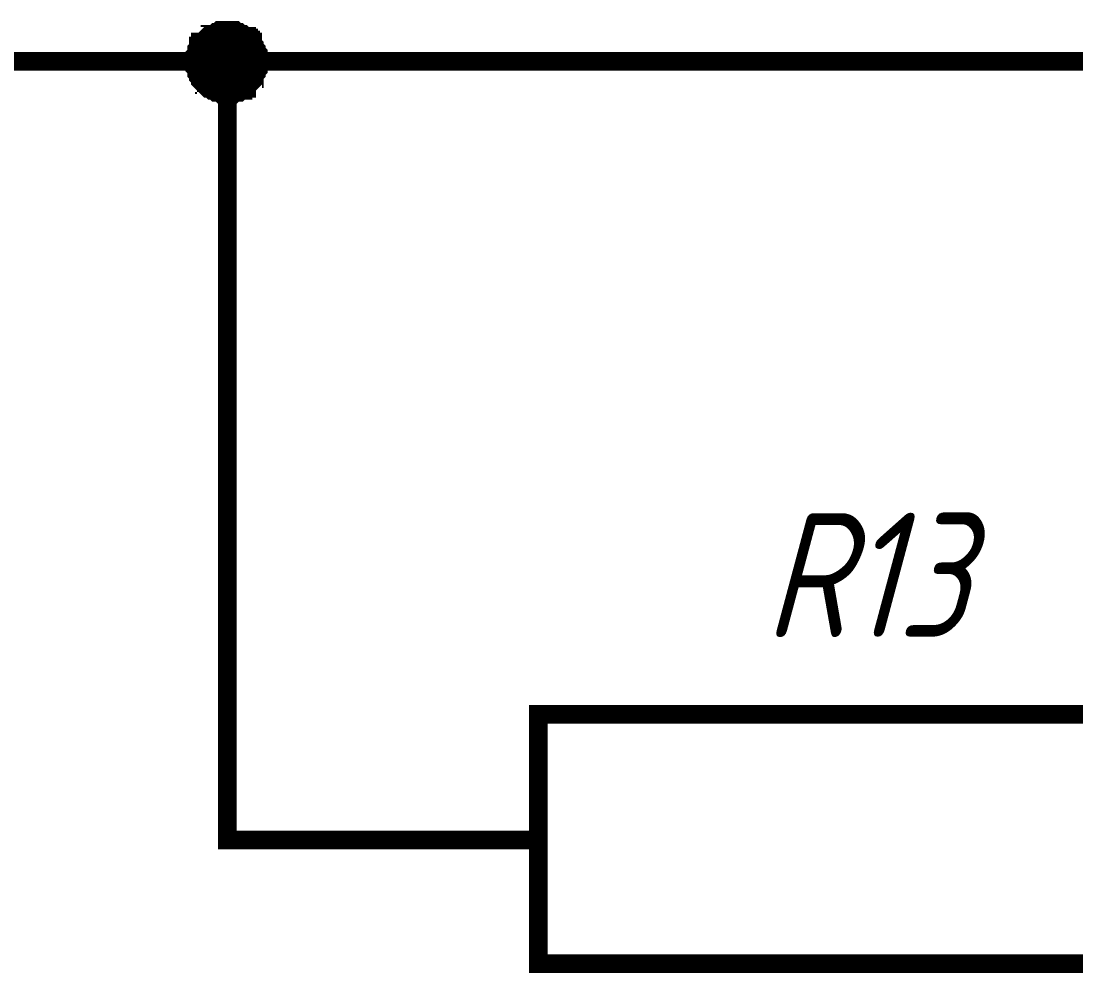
# Paper-space layout 'Layout1' of a CAD drawing. Extents: x -1 to 840, y -1 to 593.
# Drawn here: x 697.38 to 714.35, y 396.35 to 411.65 of the extents above; entities that cross this region are included whole.
import ezdxf

# ---------------------------------------------------------------- set-up
doc = ezdxf.new("R2010")
doc.units = 0
doc.header["$MEASUREMENT"] = 0
doc.layers.add('Sheet', color=255, linetype='CONTINUOUS')
doc.styles.add('GOST type A0', font='', dxfattribs={"oblique": 15, "height": 3.5})
doc.styles.get('GOST type A0').set_extended_font_data('GOST type A')

psp = doc.layouts.get("Layout1")

# ---------------------------------------------------------------- linework, layer by layer
at = {"layer": 'Sheet', "color": 7}
for points, const_width in [([(700.17, 411.003), (700.17, 411.034), (700.17, 411.065), (700.17, 411.065), (700.17, 411.096), (700.201, 411.128), (700.201, 411.159), (700.201, 411.19), (700.201, 411.19), (700.232, 411.221), (700.232, 411.252), (700.263, 411.252), (700.263, 411.283), (700.263, 411.314), (700.294, 411.314), (700.325, 411.345), (700.325, 411.345), (700.356, 411.376), (700.356, 411.376), (700.388, 411.407), (700.419, 411.407), (700.419, 411.438), (700.45, 411.438), (700.481, 411.438), (700.512, 411.469), (700.512, 411.469), (700.543, 411.469), (700.574, 411.5), (700.605, 411.5), (700.636, 411.5), (700.636, 411.5), (700.667, 411.5), (700.698, 411.5)], 0.3), ([(700.17, 411.003), (700.17, 411.034), (700.17, 411.065), (700.17, 411.065), (700.17, 411.096), (700.201, 411.128), (700.201, 411.159), (700.201, 411.19), (700.201, 411.19), (700.232, 411.221), (700.232, 411.252), (700.263, 411.252), (700.263, 411.283), (700.263, 411.314), (700.294, 411.314), (700.325, 411.345), (700.325, 411.345), (700.356, 411.376), (700.356, 411.376), (700.388, 411.407), (700.419, 411.407), (700.419, 411.438), (700.45, 411.438), (700.481, 411.438), (700.512, 411.469), (700.512, 411.469), (700.543, 411.469), (700.574, 411.5), (700.605, 411.5), (700.636, 411.5), (700.636, 411.5), (700.667, 411.5), (700.698, 411.5)], 0.3), ([(700.17, 411.003), (700.17, 411.034), (700.17, 411.065), (700.17, 411.065), (700.17, 411.096), (700.201, 411.128), (700.201, 411.159), (700.201, 411.19), (700.201, 411.19), (700.232, 411.221), (700.232, 411.252), (700.263, 411.252), (700.263, 411.283), (700.263, 411.314), (700.294, 411.314), (700.325, 411.345), (700.325, 411.345), (700.356, 411.376), (700.356, 411.376), (700.388, 411.407), (700.419, 411.407), (700.419, 411.438), (700.45, 411.438), (700.481, 411.438), (700.512, 411.469), (700.512, 411.469), (700.543, 411.469), (700.574, 411.5), (700.605, 411.5), (700.636, 411.5), (700.636, 411.5), (700.667, 411.5), (700.698, 411.5)], 0.3), ([(700.17, 411.003), (700.17, 411.034), (700.17, 411.065), (700.17, 411.065), (700.17, 411.096), (700.201, 411.128), (700.201, 411.159), (700.201, 411.19), (700.201, 411.19), (700.232, 411.221), (700.232, 411.252), (700.263, 411.252), (700.263, 411.283), (700.263, 411.314), (700.294, 411.314), (700.325, 411.345), (700.325, 411.345), (700.356, 411.376), (700.356, 411.376), (700.388, 411.407), (700.419, 411.407), (700.419, 411.438), (700.45, 411.438), (700.481, 411.438), (700.512, 411.469), (700.512, 411.469), (700.543, 411.469), (700.574, 411.5), (700.605, 411.5), (700.636, 411.5), (700.636, 411.5), (700.667, 411.5), (700.698, 411.5)], 0.3), ([(700.698, 411.5), (700.698, 411.5)], 0.3), ([(700.698, 411.5), (700.729, 411.5), (700.76, 411.5), (700.76, 411.5), (700.791, 411.5), (700.822, 411.5), (700.853, 411.469), (700.884, 411.469), (700.884, 411.469), (700.915, 411.438), (700.947, 411.438), (700.947, 411.438), (700.978, 411.407), (701.009, 411.407), (701.009, 411.376), (701.04, 411.376), (701.04, 411.345), (701.071, 411.345), (701.071, 411.314), (701.102, 411.314), (701.102, 411.283), (701.133, 411.252), (701.133, 411.252), (701.133, 411.221), (701.164, 411.19), (701.164, 411.19), (701.164, 411.159), (701.195, 411.128), (701.195, 411.096), (701.195, 411.065), (701.195, 411.065), (701.195, 411.034), (701.195, 411.003)], 0.3), ([(700.698, 411.5), (700.698, 411.5)], 0.3), ([(700.698, 411.5), (700.729, 411.5), (700.76, 411.5), (700.76, 411.5), (700.791, 411.5), (700.822, 411.5), (700.853, 411.469), (700.884, 411.469), (700.884, 411.469), (700.915, 411.438), (700.947, 411.438), (700.947, 411.438), (700.978, 411.407), (701.009, 411.407), (701.009, 411.376), (701.04, 411.376), (701.04, 411.345), (701.071, 411.345), (701.071, 411.314), (701.102, 411.314), (701.102, 411.283), (701.133, 411.252), (701.133, 411.252), (701.133, 411.221), (701.164, 411.19), (701.164, 411.19), (701.164, 411.159), (701.195, 411.128), (701.195, 411.096), (701.195, 411.065), (701.195, 411.065), (701.195, 411.034), (701.195, 411.003)], 0.3), ([(700.698, 411.5), (700.698, 411.5)], 0.3), ([(700.698, 411.5), (700.729, 411.5), (700.76, 411.5), (700.76, 411.5), (700.791, 411.5), (700.822, 411.5), (700.853, 411.469), (700.884, 411.469), (700.884, 411.469), (700.915, 411.438), (700.947, 411.438), (700.947, 411.438), (700.978, 411.407), (701.009, 411.407), (701.009, 411.376), (701.04, 411.376), (701.04, 411.345), (701.071, 411.345), (701.071, 411.314), (701.102, 411.314), (701.102, 411.283), (701.133, 411.252), (701.133, 411.252), (701.133, 411.221), (701.164, 411.19), (701.164, 411.19), (701.164, 411.159), (701.195, 411.128), (701.195, 411.096), (701.195, 411.065), (701.195, 411.065), (701.195, 411.034), (701.195, 411.003)], 0.3), ([(700.698, 411.5), (700.698, 411.5)], 0.3), ([(700.698, 411.5), (700.729, 411.5), (700.76, 411.5), (700.76, 411.5), (700.791, 411.5), (700.822, 411.5), (700.853, 411.469), (700.884, 411.469), (700.884, 411.469), (700.915, 411.438), (700.947, 411.438), (700.947, 411.438), (700.978, 411.407), (701.009, 411.407), (701.009, 411.376), (701.04, 411.376), (701.04, 411.345), (701.071, 411.345), (701.071, 411.314), (701.102, 411.314), (701.102, 411.283), (701.133, 411.252), (701.133, 411.252), (701.133, 411.221), (701.164, 411.19), (701.164, 411.19), (701.164, 411.159), (701.195, 411.128), (701.195, 411.096), (701.195, 411.065), (701.195, 411.065), (701.195, 411.034), (701.195, 411.003)], 0.3), ([(700.17, 411.003), (700.17, 411.034), (700.17, 411.065), (700.17, 411.065), (700.17, 411.096), (700.201, 411.128), (700.201, 411.159), (700.201, 411.19), (700.201, 411.19), (700.232, 411.221), (700.232, 411.252), (700.263, 411.252), (700.263, 411.283), (700.263, 411.314), (700.294, 411.314), (700.325, 411.345), (700.325, 411.345), (700.356, 411.376), (700.356, 411.376), (700.388, 411.407), (700.419, 411.407), (700.419, 411.438), (700.45, 411.438), (700.481, 411.438), (700.512, 411.469), (700.512, 411.469), (700.543, 411.469), (700.574, 411.5), (700.605, 411.5), (700.636, 411.5), (700.636, 411.5), (700.667, 411.5), (700.698, 411.5)], 0.0991), ([(700.17, 411.003), (700.17, 411.034), (700.17, 411.065), (700.17, 411.065), (700.17, 411.096), (700.201, 411.128), (700.201, 411.159), (700.201, 411.19), (700.201, 411.19), (700.232, 411.221), (700.232, 411.252), (700.263, 411.252), (700.263, 411.283), (700.263, 411.314), (700.294, 411.314), (700.325, 411.345), (700.325, 411.345), (700.356, 411.376), (700.356, 411.376), (700.388, 411.407), (700.419, 411.407), (700.419, 411.438), (700.45, 411.438), (700.481, 411.438), (700.512, 411.469), (700.512, 411.469), (700.543, 411.469), (700.574, 411.5), (700.605, 411.5), (700.636, 411.5), (700.636, 411.5), (700.667, 411.5), (700.698, 411.5)], 0.0991), ([(700.17, 411.003), (700.17, 411.034), (700.17, 411.065), (700.17, 411.065), (700.17, 411.096), (700.201, 411.128), (700.201, 411.159), (700.201, 411.19), (700.201, 411.19), (700.232, 411.221), (700.232, 411.252), (700.263, 411.252), (700.263, 411.283), (700.263, 411.314), (700.294, 411.314), (700.325, 411.345), (700.325, 411.345), (700.356, 411.376), (700.356, 411.376), (700.388, 411.407), (700.419, 411.407), (700.419, 411.438), (700.45, 411.438), (700.481, 411.438), (700.512, 411.469), (700.512, 411.469), (700.543, 411.469), (700.574, 411.5), (700.605, 411.5), (700.636, 411.5), (700.636, 411.5), (700.667, 411.5), (700.698, 411.5)], 0.0991), ([(700.17, 411.003), (700.17, 411.034), (700.17, 411.065), (700.17, 411.065), (700.17, 411.096), (700.201, 411.128), (700.201, 411.159), (700.201, 411.19), (700.201, 411.19), (700.232, 411.221), (700.232, 411.252), (700.263, 411.252), (700.263, 411.283), (700.263, 411.314), (700.294, 411.314), (700.325, 411.345), (700.325, 411.345), (700.356, 411.376), (700.356, 411.376), (700.388, 411.407), (700.419, 411.407), (700.419, 411.438), (700.45, 411.438), (700.481, 411.438), (700.512, 411.469), (700.512, 411.469), (700.543, 411.469), (700.574, 411.5), (700.605, 411.5), (700.636, 411.5), (700.636, 411.5), (700.667, 411.5), (700.698, 411.5)], 0.0991), ([(700.698, 411.5), (700.698, 411.5)], 0.0991), ([(700.698, 411.5), (700.729, 411.5), (700.76, 411.5), (700.76, 411.5), (700.791, 411.5), (700.822, 411.5), (700.853, 411.469), (700.884, 411.469), (700.884, 411.469), (700.915, 411.438), (700.947, 411.438), (700.947, 411.438), (700.978, 411.407), (701.009, 411.407), (701.009, 411.376), (701.04, 411.376), (701.04, 411.345), (701.071, 411.345), (701.071, 411.314), (701.102, 411.314), (701.102, 411.283), (701.133, 411.252), (701.133, 411.252), (701.133, 411.221), (701.164, 411.19), (701.164, 411.19), (701.164, 411.159), (701.195, 411.128), (701.195, 411.096), (701.195, 411.065), (701.195, 411.065), (701.195, 411.034), (701.195, 411.003)], 0.0991), ([(700.698, 411.5), (700.698, 411.5)], 0.0991), ([(700.698, 411.5), (700.729, 411.5), (700.76, 411.5), (700.76, 411.5), (700.791, 411.5), (700.822, 411.5), (700.853, 411.469), (700.884, 411.469), (700.884, 411.469), (700.915, 411.438), (700.947, 411.438), (700.947, 411.438), (700.978, 411.407), (701.009, 411.407), (701.009, 411.376), (701.04, 411.376), (701.04, 411.345), (701.071, 411.345), (701.071, 411.314), (701.102, 411.314), (701.102, 411.283), (701.133, 411.252), (701.133, 411.252), (701.133, 411.221), (701.164, 411.19), (701.164, 411.19), (701.164, 411.159), (701.195, 411.128), (701.195, 411.096), (701.195, 411.065), (701.195, 411.065), (701.195, 411.034), (701.195, 411.003)], 0.0991), ([(700.698, 411.5), (700.698, 411.5)], 0.0991), ([(700.698, 411.5), (700.729, 411.5), (700.76, 411.5), (700.76, 411.5), (700.791, 411.5), (700.822, 411.5), (700.853, 411.469), (700.884, 411.469), (700.884, 411.469), (700.915, 411.438), (700.947, 411.438), (700.947, 411.438), (700.978, 411.407), (701.009, 411.407), (701.009, 411.376), (701.04, 411.376), (701.04, 411.345), (701.071, 411.345), (701.071, 411.314), (701.102, 411.314), (701.102, 411.283), (701.133, 411.252), (701.133, 411.252), (701.133, 411.221), (701.164, 411.19), (701.164, 411.19), (701.164, 411.159), (701.195, 411.128), (701.195, 411.096), (701.195, 411.065), (701.195, 411.065), (701.195, 411.034), (701.195, 411.003)], 0.0991), ([(700.698, 411.5), (700.698, 411.5)], 0.0991), ([(700.698, 411.5), (700.729, 411.5), (700.76, 411.5), (700.76, 411.5), (700.791, 411.5), (700.822, 411.5), (700.853, 411.469), (700.884, 411.469), (700.884, 411.469), (700.915, 411.438), (700.947, 411.438), (700.947, 411.438), (700.978, 411.407), (701.009, 411.407), (701.009, 411.376), (701.04, 411.376), (701.04, 411.345), (701.071, 411.345), (701.071, 411.314), (701.102, 411.314), (701.102, 411.283), (701.133, 411.252), (701.133, 411.252), (701.133, 411.221), (701.164, 411.19), (701.164, 411.19), (701.164, 411.159), (701.195, 411.128), (701.195, 411.096), (701.195, 411.065), (701.195, 411.065), (701.195, 411.034), (701.195, 411.003)], 0.0991), ([(695.698, 411.003), (700.698, 411.003), (715.667, 411.003), (715.667, 411.003)], 0.3), ([(700.698, 410.475), (700.667, 410.475), (700.636, 410.475), (700.636, 410.475), (700.605, 410.475), (700.574, 410.506), (700.543, 410.506), (700.512, 410.506), (700.512, 410.506), (700.481, 410.537), (700.45, 410.537), (700.419, 410.568), (700.419, 410.568), (700.388, 410.568), (700.356, 410.599), (700.356, 410.63), (700.325, 410.63), (700.325, 410.662), (700.294, 410.662), (700.263, 410.693), (700.263, 410.724), (700.263, 410.724), (700.232, 410.755), (700.232, 410.786), (700.201, 410.817), (700.201, 410.817), (700.201, 410.848), (700.201, 410.879), (700.17, 410.91), (700.17, 410.941), (700.17, 410.941), (700.17, 410.972), (700.17, 411.003)], 0.3), ([(700.17, 411.003), (700.17, 411.003)], 0.3), ([(700.698, 410.475), (700.667, 410.475), (700.636, 410.475), (700.636, 410.475), (700.605, 410.475), (700.574, 410.506), (700.543, 410.506), (700.512, 410.506), (700.512, 410.506), (700.481, 410.537), (700.45, 410.537), (700.419, 410.568), (700.419, 410.568), (700.388, 410.568), (700.356, 410.599), (700.356, 410.63), (700.325, 410.63), (700.325, 410.662), (700.294, 410.662), (700.263, 410.693), (700.263, 410.724), (700.263, 410.724), (700.232, 410.755), (700.232, 410.786), (700.201, 410.817), (700.201, 410.817), (700.201, 410.848), (700.201, 410.879), (700.17, 410.91), (700.17, 410.941), (700.17, 410.941), (700.17, 410.972), (700.17, 411.003)], 0.3), ([(700.17, 411.003), (700.17, 411.003)], 0.3), ([(700.698, 410.475), (700.667, 410.475), (700.636, 410.475), (700.636, 410.475), (700.605, 410.475), (700.574, 410.506), (700.543, 410.506), (700.512, 410.506), (700.512, 410.506), (700.481, 410.537), (700.45, 410.537), (700.419, 410.568), (700.419, 410.568), (700.388, 410.568), (700.356, 410.599), (700.356, 410.63), (700.325, 410.63), (700.325, 410.662), (700.294, 410.662), (700.263, 410.693), (700.263, 410.724), (700.263, 410.724), (700.232, 410.755), (700.232, 410.786), (700.201, 410.817), (700.201, 410.817), (700.201, 410.848), (700.201, 410.879), (700.17, 410.91), (700.17, 410.941), (700.17, 410.941), (700.17, 410.972), (700.17, 411.003)], 0.3), ([(700.17, 411.003), (700.17, 411.003)], 0.3), ([(700.698, 410.475), (700.667, 410.475), (700.636, 410.475), (700.636, 410.475), (700.605, 410.475), (700.574, 410.506), (700.543, 410.506), (700.512, 410.506), (700.512, 410.506), (700.481, 410.537), (700.45, 410.537), (700.419, 410.568), (700.419, 410.568), (700.388, 410.568), (700.356, 410.599), (700.356, 410.63), (700.325, 410.63), (700.325, 410.662), (700.294, 410.662), (700.263, 410.693), (700.263, 410.724), (700.263, 410.724), (700.232, 410.755), (700.232, 410.786), (700.201, 410.817), (700.201, 410.817), (700.201, 410.848), (700.201, 410.879), (700.17, 410.91), (700.17, 410.941), (700.17, 410.941), (700.17, 410.972), (700.17, 411.003)], 0.3), ([(700.17, 411.003), (700.17, 411.003)], 0.3), ([(700.698, 411.003), (700.698, 398.483), (703.183, 398.483)], 0.3), ([(701.195, 411.003), (701.195, 410.972), (701.195, 410.941), (701.195, 410.941), (701.195, 410.91), (701.195, 410.879), (701.164, 410.848), (701.164, 410.817), (701.164, 410.817), (701.133, 410.786), (701.133, 410.755), (701.133, 410.724), (701.102, 410.724), (701.102, 410.693), (701.071, 410.662), (701.071, 410.662), (701.04, 410.63), (701.04, 410.63), (701.009, 410.599), (701.009, 410.568), (700.978, 410.568), (700.947, 410.568), (700.947, 410.537), (700.915, 410.537), (700.884, 410.506), (700.884, 410.506), (700.853, 410.506), (700.822, 410.506), (700.791, 410.475), (700.76, 410.475), (700.76, 410.475), (700.729, 410.475), (700.698, 410.475)], 0.3), ([(701.195, 411.003), (701.195, 410.972), (701.195, 410.941), (701.195, 410.941), (701.195, 410.91), (701.195, 410.879), (701.164, 410.848), (701.164, 410.817), (701.164, 410.817), (701.133, 410.786), (701.133, 410.755), (701.133, 410.724), (701.102, 410.724), (701.102, 410.693), (701.071, 410.662), (701.071, 410.662), (701.04, 410.63), (701.04, 410.63), (701.009, 410.599), (701.009, 410.568), (700.978, 410.568), (700.947, 410.568), (700.947, 410.537), (700.915, 410.537), (700.884, 410.506), (700.884, 410.506), (700.853, 410.506), (700.822, 410.506), (700.791, 410.475), (700.76, 410.475), (700.76, 410.475), (700.729, 410.475), (700.698, 410.475)], 0.3), ([(701.195, 411.003), (701.195, 410.972), (701.195, 410.941), (701.195, 410.941), (701.195, 410.91), (701.195, 410.879), (701.164, 410.848), (701.164, 410.817), (701.164, 410.817), (701.133, 410.786), (701.133, 410.755), (701.133, 410.724), (701.102, 410.724), (701.102, 410.693), (701.071, 410.662), (701.071, 410.662), (701.04, 410.63), (701.04, 410.63), (701.009, 410.599), (701.009, 410.568), (700.978, 410.568), (700.947, 410.568), (700.947, 410.537), (700.915, 410.537), (700.884, 410.506), (700.884, 410.506), (700.853, 410.506), (700.822, 410.506), (700.791, 410.475), (700.76, 410.475), (700.76, 410.475), (700.729, 410.475), (700.698, 410.475)], 0.3), ([(701.195, 411.003), (701.195, 410.972), (701.195, 410.941), (701.195, 410.941), (701.195, 410.91), (701.195, 410.879), (701.164, 410.848), (701.164, 410.817), (701.164, 410.817), (701.133, 410.786), (701.133, 410.755), (701.133, 410.724), (701.102, 410.724), (701.102, 410.693), (701.071, 410.662), (701.071, 410.662), (701.04, 410.63), (701.04, 410.63), (701.009, 410.599), (701.009, 410.568), (700.978, 410.568), (700.947, 410.568), (700.947, 410.537), (700.915, 410.537), (700.884, 410.506), (700.884, 410.506), (700.853, 410.506), (700.822, 410.506), (700.791, 410.475), (700.76, 410.475), (700.76, 410.475), (700.729, 410.475), (700.698, 410.475)], 0.3), ([(701.195, 411.003), (701.195, 411.003), (701.195, 411.003), (701.195, 411.003), (701.195, 411.003), (701.195, 411.003), (701.195, 411.003), (701.195, 411.003), (701.195, 411.003), (701.195, 411.003), (701.195, 411.003), (701.195, 411.003), (701.195, 411.003), (701.195, 411.003), (701.195, 411.003), (701.195, 411.003), (701.195, 411.003), (701.195, 411.003), (701.195, 411.003), (701.195, 411.003), (701.195, 411.003), (701.195, 411.003), (701.195, 411.003), (701.195, 411.003), (701.195, 411.003), (701.195, 411.003), (701.195, 411.003), (701.195, 411.003), (701.195, 411.003), (701.195, 411.003), (701.195, 411.003), (701.195, 411.003), (701.195, 411.003)], 0.3), ([(701.195, 411.003), (701.195, 411.003)], 0.3), ([(701.195, 411.003), (701.195, 411.003), (701.195, 411.003), (701.195, 411.003), (701.195, 411.003), (701.195, 411.003), (701.195, 411.003), (701.195, 411.003), (701.195, 411.003), (701.195, 411.003), (701.195, 411.003), (701.195, 411.003), (701.195, 411.003), (701.195, 411.003), (701.195, 411.003), (701.195, 411.003), (701.195, 411.003), (701.195, 411.003), (701.195, 411.003), (701.195, 411.003), (701.195, 411.003), (701.195, 411.003), (701.195, 411.003), (701.195, 411.003), (701.195, 411.003), (701.195, 411.003), (701.195, 411.003), (701.195, 411.003), (701.195, 411.003), (701.195, 411.003), (701.195, 411.003), (701.195, 411.003), (701.195, 411.003)], 0.3), ([(701.195, 411.003), (701.195, 411.003)], 0.3), ([(701.195, 411.003), (701.195, 411.003), (701.195, 411.003), (701.195, 411.003), (701.195, 411.003), (701.195, 411.003), (701.195, 411.003), (701.195, 411.003), (701.195, 411.003), (701.195, 411.003), (701.195, 411.003), (701.195, 411.003), (701.195, 411.003), (701.195, 411.003), (701.195, 411.003), (701.195, 411.003), (701.195, 411.003), (701.195, 411.003), (701.195, 411.003), (701.195, 411.003), (701.195, 411.003), (701.195, 411.003), (701.195, 411.003), (701.195, 411.003), (701.195, 411.003), (701.195, 411.003), (701.195, 411.003), (701.195, 411.003), (701.195, 411.003), (701.195, 411.003), (701.195, 411.003), (701.195, 411.003), (701.195, 411.003)], 0.3), ([(701.195, 411.003), (701.195, 411.003)], 0.3), ([(701.195, 411.003), (701.195, 411.003), (701.195, 411.003), (701.195, 411.003), (701.195, 411.003), (701.195, 411.003), (701.195, 411.003), (701.195, 411.003), (701.195, 411.003), (701.195, 411.003), (701.195, 411.003), (701.195, 411.003), (701.195, 411.003), (701.195, 411.003), (701.195, 411.003), (701.195, 411.003), (701.195, 411.003), (701.195, 411.003), (701.195, 411.003), (701.195, 411.003), (701.195, 411.003), (701.195, 411.003), (701.195, 411.003), (701.195, 411.003), (701.195, 411.003), (701.195, 411.003), (701.195, 411.003), (701.195, 411.003), (701.195, 411.003), (701.195, 411.003), (701.195, 411.003), (701.195, 411.003), (701.195, 411.003)], 0.3), ([(701.195, 411.003), (701.195, 411.003)], 0.3), ([(700.698, 410.475), (700.667, 410.475), (700.636, 410.475), (700.636, 410.475), (700.605, 410.475), (700.574, 410.506), (700.543, 410.506), (700.512, 410.506), (700.512, 410.506), (700.481, 410.537), (700.45, 410.537), (700.419, 410.568), (700.419, 410.568), (700.388, 410.568), (700.356, 410.599), (700.356, 410.63), (700.325, 410.63), (700.325, 410.662), (700.294, 410.662), (700.263, 410.693), (700.263, 410.724), (700.263, 410.724), (700.232, 410.755), (700.232, 410.786), (700.201, 410.817), (700.201, 410.817), (700.201, 410.848), (700.201, 410.879), (700.17, 410.91), (700.17, 410.941), (700.17, 410.941), (700.17, 410.972), (700.17, 411.003)], 0.0991), ([(700.17, 411.003), (700.17, 411.003)], 0.0991), ([(700.698, 410.475), (700.667, 410.475), (700.636, 410.475), (700.636, 410.475), (700.605, 410.475), (700.574, 410.506), (700.543, 410.506), (700.512, 410.506), (700.512, 410.506), (700.481, 410.537), (700.45, 410.537), (700.419, 410.568), (700.419, 410.568), (700.388, 410.568), (700.356, 410.599), (700.356, 410.63), (700.325, 410.63), (700.325, 410.662), (700.294, 410.662), (700.263, 410.693), (700.263, 410.724), (700.263, 410.724), (700.232, 410.755), (700.232, 410.786), (700.201, 410.817), (700.201, 410.817), (700.201, 410.848), (700.201, 410.879), (700.17, 410.91), (700.17, 410.941), (700.17, 410.941), (700.17, 410.972), (700.17, 411.003)], 0.0991), ([(700.17, 411.003), (700.17, 411.003)], 0.0991), ([(700.698, 410.475), (700.667, 410.475), (700.636, 410.475), (700.636, 410.475), (700.605, 410.475), (700.574, 410.506), (700.543, 410.506), (700.512, 410.506), (700.512, 410.506), (700.481, 410.537), (700.45, 410.537), (700.419, 410.568), (700.419, 410.568), (700.388, 410.568), (700.356, 410.599), (700.356, 410.63), (700.325, 410.63), (700.325, 410.662), (700.294, 410.662), (700.263, 410.693), (700.263, 410.724), (700.263, 410.724), (700.232, 410.755), (700.232, 410.786), (700.201, 410.817), (700.201, 410.817), (700.201, 410.848), (700.201, 410.879), (700.17, 410.91), (700.17, 410.941), (700.17, 410.941), (700.17, 410.972), (700.17, 411.003)], 0.0991), ([(700.17, 411.003), (700.17, 411.003)], 0.0991), ([(700.698, 410.475), (700.667, 410.475), (700.636, 410.475), (700.636, 410.475), (700.605, 410.475), (700.574, 410.506), (700.543, 410.506), (700.512, 410.506), (700.512, 410.506), (700.481, 410.537), (700.45, 410.537), (700.419, 410.568), (700.419, 410.568), (700.388, 410.568), (700.356, 410.599), (700.356, 410.63), (700.325, 410.63), (700.325, 410.662), (700.294, 410.662), (700.263, 410.693), (700.263, 410.724), (700.263, 410.724), (700.232, 410.755), (700.232, 410.786), (700.201, 410.817), (700.201, 410.817), (700.201, 410.848), (700.201, 410.879), (700.17, 410.91), (700.17, 410.941), (700.17, 410.941), (700.17, 410.972), (700.17, 411.003)], 0.0991), ([(700.17, 411.003), (700.17, 411.003)], 0.0991), ([(701.195, 411.003), (701.195, 410.972), (701.195, 410.941), (701.195, 410.941), (701.195, 410.91), (701.195, 410.879), (701.164, 410.848), (701.164, 410.817), (701.164, 410.817), (701.133, 410.786), (701.133, 410.755), (701.133, 410.724), (701.102, 410.724), (701.102, 410.693), (701.071, 410.662), (701.071, 410.662), (701.04, 410.63), (701.04, 410.63), (701.009, 410.599), (701.009, 410.568), (700.978, 410.568), (700.947, 410.568), (700.947, 410.537), (700.915, 410.537), (700.884, 410.506), (700.884, 410.506), (700.853, 410.506), (700.822, 410.506), (700.791, 410.475), (700.76, 410.475), (700.76, 410.475), (700.729, 410.475), (700.698, 410.475)], 0.0991), ([(701.195, 411.003), (701.195, 410.972), (701.195, 410.941), (701.195, 410.941), (701.195, 410.91), (701.195, 410.879), (701.164, 410.848), (701.164, 410.817), (701.164, 410.817), (701.133, 410.786), (701.133, 410.755), (701.133, 410.724), (701.102, 410.724), (701.102, 410.693), (701.071, 410.662), (701.071, 410.662), (701.04, 410.63), (701.04, 410.63), (701.009, 410.599), (701.009, 410.568), (700.978, 410.568), (700.947, 410.568), (700.947, 410.537), (700.915, 410.537), (700.884, 410.506), (700.884, 410.506), (700.853, 410.506), (700.822, 410.506), (700.791, 410.475), (700.76, 410.475), (700.76, 410.475), (700.729, 410.475), (700.698, 410.475)], 0.0991), ([(701.195, 411.003), (701.195, 410.972), (701.195, 410.941), (701.195, 410.941), (701.195, 410.91), (701.195, 410.879), (701.164, 410.848), (701.164, 410.817), (701.164, 410.817), (701.133, 410.786), (701.133, 410.755), (701.133, 410.724), (701.102, 410.724), (701.102, 410.693), (701.071, 410.662), (701.071, 410.662), (701.04, 410.63), (701.04, 410.63), (701.009, 410.599), (701.009, 410.568), (700.978, 410.568), (700.947, 410.568), (700.947, 410.537), (700.915, 410.537), (700.884, 410.506), (700.884, 410.506), (700.853, 410.506), (700.822, 410.506), (700.791, 410.475), (700.76, 410.475), (700.76, 410.475), (700.729, 410.475), (700.698, 410.475)], 0.0991), ([(701.195, 411.003), (701.195, 410.972), (701.195, 410.941), (701.195, 410.941), (701.195, 410.91), (701.195, 410.879), (701.164, 410.848), (701.164, 410.817), (701.164, 410.817), (701.133, 410.786), (701.133, 410.755), (701.133, 410.724), (701.102, 410.724), (701.102, 410.693), (701.071, 410.662), (701.071, 410.662), (701.04, 410.63), (701.04, 410.63), (701.009, 410.599), (701.009, 410.568), (700.978, 410.568), (700.947, 410.568), (700.947, 410.537), (700.915, 410.537), (700.884, 410.506), (700.884, 410.506), (700.853, 410.506), (700.822, 410.506), (700.791, 410.475), (700.76, 410.475), (700.76, 410.475), (700.729, 410.475), (700.698, 410.475)], 0.0991), ([(701.195, 411.003), (701.195, 411.003), (701.195, 411.003), (701.195, 411.003), (701.195, 411.003), (701.195, 411.003), (701.195, 411.003), (701.195, 411.003), (701.195, 411.003), (701.195, 411.003), (701.195, 411.003), (701.195, 411.003), (701.195, 411.003), (701.195, 411.003), (701.195, 411.003), (701.195, 411.003), (701.195, 411.003), (701.195, 411.003), (701.195, 411.003), (701.195, 411.003), (701.195, 411.003), (701.195, 411.003), (701.195, 411.003), (701.195, 411.003), (701.195, 411.003), (701.195, 411.003), (701.195, 411.003), (701.195, 411.003), (701.195, 411.003), (701.195, 411.003), (701.195, 411.003), (701.195, 411.003), (701.195, 411.003)], 0.0991), ([(701.195, 411.003), (701.195, 411.003)], 0.0991), ([(701.195, 411.003), (701.195, 411.003), (701.195, 411.003), (701.195, 411.003), (701.195, 411.003), (701.195, 411.003), (701.195, 411.003), (701.195, 411.003), (701.195, 411.003), (701.195, 411.003), (701.195, 411.003), (701.195, 411.003), (701.195, 411.003), (701.195, 411.003), (701.195, 411.003), (701.195, 411.003), (701.195, 411.003), (701.195, 411.003), (701.195, 411.003), (701.195, 411.003), (701.195, 411.003), (701.195, 411.003), (701.195, 411.003), (701.195, 411.003), (701.195, 411.003), (701.195, 411.003), (701.195, 411.003), (701.195, 411.003), (701.195, 411.003), (701.195, 411.003), (701.195, 411.003), (701.195, 411.003), (701.195, 411.003)], 0.0991), ([(701.195, 411.003), (701.195, 411.003)], 0.0991), ([(701.195, 411.003), (701.195, 411.003), (701.195, 411.003), (701.195, 411.003), (701.195, 411.003), (701.195, 411.003), (701.195, 411.003), (701.195, 411.003), (701.195, 411.003), (701.195, 411.003), (701.195, 411.003), (701.195, 411.003), (701.195, 411.003), (701.195, 411.003), (701.195, 411.003), (701.195, 411.003), (701.195, 411.003), (701.195, 411.003), (701.195, 411.003), (701.195, 411.003), (701.195, 411.003), (701.195, 411.003), (701.195, 411.003), (701.195, 411.003), (701.195, 411.003), (701.195, 411.003), (701.195, 411.003), (701.195, 411.003), (701.195, 411.003), (701.195, 411.003), (701.195, 411.003), (701.195, 411.003), (701.195, 411.003)], 0.0991), ([(701.195, 411.003), (701.195, 411.003)], 0.0991), ([(701.195, 411.003), (701.195, 411.003), (701.195, 411.003), (701.195, 411.003), (701.195, 411.003), (701.195, 411.003), (701.195, 411.003), (701.195, 411.003), (701.195, 411.003), (701.195, 411.003), (701.195, 411.003), (701.195, 411.003), (701.195, 411.003), (701.195, 411.003), (701.195, 411.003), (701.195, 411.003), (701.195, 411.003), (701.195, 411.003), (701.195, 411.003), (701.195, 411.003), (701.195, 411.003), (701.195, 411.003), (701.195, 411.003), (701.195, 411.003), (701.195, 411.003), (701.195, 411.003), (701.195, 411.003), (701.195, 411.003), (701.195, 411.003), (701.195, 411.003), (701.195, 411.003), (701.195, 411.003), (701.195, 411.003)], 0.0991), ([(701.195, 411.003), (701.195, 411.003)], 0.0991), ([(705.698, 398.483), (703.183, 398.483)], 0.3)]:
    psp.add_lwpolyline(points, dxfattribs=dict(at, const_width=const_width))
at = {"layer": 'Sheet', "color": 7, "const_width": 0.508}
psp.add_lwpolyline([(700.517, 411.003, 1), (701.025, 411.003, 1)], format="xyb", close=True, dxfattribs=at)
at = {"layer": 'Sheet', "color": 7, "const_width": 0.3}
psp.add_lwpolyline([(705.698, 400.503), (715.667, 400.503), (715.667, 396.495), (705.698, 396.495), (705.698, 400.503)], close=True, dxfattribs=at)

# ---------------------------------------------------------------- texts
at = {"layer": 'Sheet', "color": 7, "style": 'GOST type A0', "oblique": 15}
psp.add_text('R13', height=2, dxfattribs=at).set_placement((709.332, 401.745))

doc.saveas('drawing.dxf')
